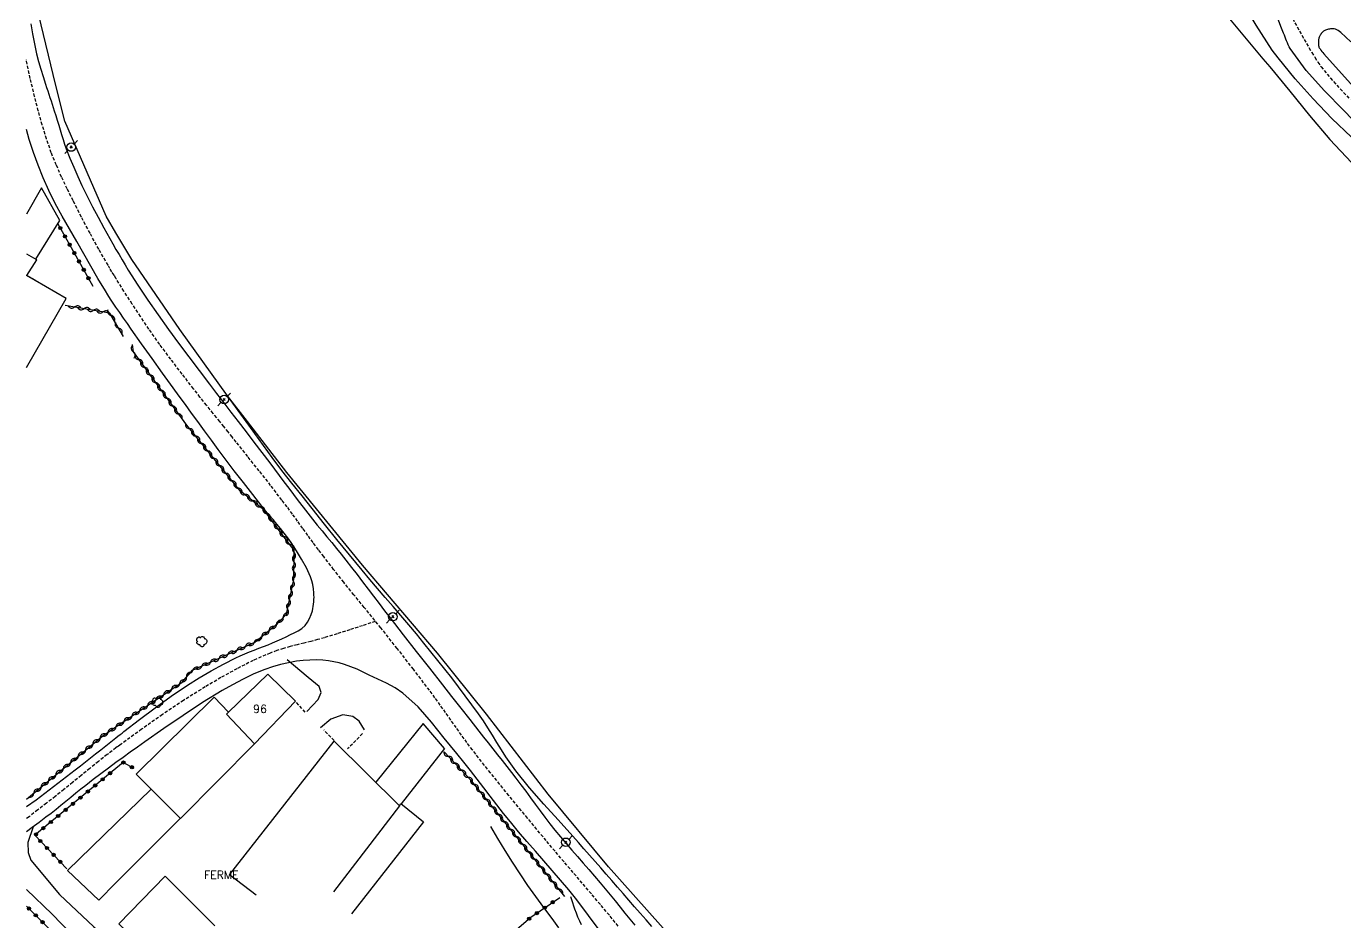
# Model space of a CAD drawing. Header units: millimetres. Extents: x 137000 to 138002, y 152999 to 154002.
# Drawn here: x 137000 to 137205.9, y 153592.9 to 153732.7 of the extents above; entities that cross this region are included whole.
import ezdxf
from ezdxf.enums import TextEntityAlignment as Align

# ---------------------------------------------------------------- set-up
doc = ezdxf.new("R2010")
doc.units = ezdxf.units.MM
doc.linetypes.add('DASHED', pattern=[0.75, 0.5, -0.25])
doc.layers.get('0').update_dxf_attribs({"linetype": 'CONTINUOUS'})
for name, color, linetype in [('W0001', 6, 'DASHED'), ('W0008', 7, 'CONTINUOUS'), ('W0017', 7, 'CONTINUOUS'), ('W0101', 7, 'CONTINUOUS'), ('W0104', 1, 'CONTINUOUS'), ('W0112', 1, 'DASHED'), ('W0211', 2, 'CONTINUOUS'), ('W0214', 2, 'CONTINUOUS'), ('W0300', 7, 'CONTINUOUS'), ('W0310', 3, 'CONTINUOUS'), ('W0323', 7, 'CONTINUOUS'), ('W0330', 7, 'CONTINUOUS'), ('W0473', 7, 'CONTINUOUS'), ('W0984', 7, 'CONTINUOUS'), ('W0991', 7, 'CONTINUOUS')]:
    doc.layers.add(name, color=color, linetype=linetype)
doc.styles.get("Standard").update_dxf_attribs({"font": 'romans.shx', "width": 0.85})

# ---------------------------------------------------------------- blocks, each defined once
blk = doc.blocks.new('T473')
for p, q in [((-0.166667, 0.166667), (0.166667, -0.166667)), ((-0.166667, -0.166667), (0.166667, 0.166667)), ((0.500001, 0.500001), (1.000002, 1.000002)), ((-1.000002, -1.000002), (-0.500001, -0.500001))]:
    blk.add_line(p, q)
blk.add_ellipse((0, 0), major_axis=(0.471405, 0.471405), ratio=1, start_param=5.4977871438, end_param=11.780972451)
blk = doc.blocks.new('T300')
for p, q in [((-0.8, 0.51), (-0.86, 0.34)), ((-0.86, 0.34), (-0.86, 0.17)), ((-0.86, 0.17), (-0.74, 0.06)), ((-0.69, 0.63), (-0.8, 0.51)), ((-0.8, -0.06), (-0.74, 0.06)), ((-0.74, 0.06), (-0.69, 0.11)), ((-0.57, 0.69), (-0.69, 0.63)), ((-0.46, 0.69), (-0.57, 0.69)), ((-0.29, 0.63), (-0.46, 0.69)), ((-0.29, 0.63), (-0.17, 0.74)), ((-0.23, 0.57), (-0.29, 0.63)), ((-0.17, 0.74), (-0.06, 0.8)), ((-0.06, 0.8), (0.06, 0.8)), ((0.06, 0.8), (0.23, 0.74)), ((0.23, 0.74), (0.34, 0.63)), ((0.34, 0.63), (0.4, 0.51)), ((0.46, 0.46), (0.34, 0.46)), ((0.4, 0.51), (0.4, 0.46)), ((0.57, 0.4), (0.46, 0.46)), ((0.57, 0.4), (0.69, 0.29)), ((0.69, 0.29), (0.74, 0.17)), ((0.74, 0.06), (0.69, -0.17)), ((0.74, 0.17), (0.74, 0.06)), ((-0.8, -0.17), (-0.8, -0.06)), ((-0.8, -0.23), (-0.8, -0.17)), ((-0.74, -0.34), (-0.8, -0.23)), ((-0.69, -0.4), (-0.74, -0.34)), ((-0.51, -0.46), (-0.69, -0.4)), ((-0.4, -0.46), (-0.51, -0.46)), ((-0.4, -0.46), (-0.34, -0.46)), ((-0.34, -0.46), (-0.34, -0.4)), ((-0.34, -0.51), (-0.34, -0.46)), ((-0.29, -0.63), (-0.34, -0.51)), ((-0.17, -0.74), (-0.29, -0.63)), ((-0.06, -0.8), (-0.17, -0.74)), ((0.06, -0.8), (-0.06, -0.8)), ((0.17, -0.74), (0.06, -0.8)), ((0.23, -0.69), (0.17, -0.74)), ((0.29, -0.46), (0.23, -0.46)), ((0.29, -0.63), (0.23, -0.69)), ((0.46, -0.4), (0.29, -0.46)), ((0.34, -0.51), (0.29, -0.63)), ((0.34, -0.51), (0.34, -0.46)), ((0.57, -0.34), (0.46, -0.4)), ((0.63, -0.29), (0.57, -0.34)), ((0.69, -0.17), (0.63, -0.29))]:
    blk.add_line(p, q)
blk = doc.blocks.new('t310o')
at = {"color": 0, "linetype": 'Continuous'}
for centre, start, end in [((-0.5, 0.38), 216.8699, 323.1304), ((0.5, -0.37), 36.8699, 143.1303)]:
    blk.add_arc(centre, 0.625, start, end, dxfattribs=at)
blk = doc.blocks.new('t323o')
at = {"color": 0, "linetype": 'Continuous'}
for radius in [0.25, 0.15]:
    blk.add_circle((0, 0), radius, dxfattribs=at)

msp = doc.modelspace()

# ---------------------------------------------------------------- linework, layer by layer
at = {"layer": 'W0001'}
for points in [[(137194.38, 153740.27), (137195.14, 153738.85), (137195.9, 153737.44), (137196.67, 153736.02), (137197.44, 153734.61), (137198.16, 153733.31), (137198.87, 153732), (137199.6, 153730.7), (137200.35, 153729.41), (137200.8, 153728.65), (137201.25, 153727.9), (137201.73, 153727.15), (137202.24, 153726.43), (137203.69, 153724.66), (137205.22, 153722.96), (137206.8, 153721.3)], [(137014, 153693.36), (137013.69, 153693.88), (137013.37, 153694.39), (137013.06, 153694.91), (137012.76, 153695.43), (137011.32, 153697.91), (137009.94, 153700.42), (137008.59, 153702.95), (137007.3, 153705.5), (137006.39, 153707.34), (137005.5, 153709.2), (137004.67, 153711.08), (137003.9, 153712.98), (137003.15, 153715.15), (137002.47, 153717.34), (137001.86, 153719.55), (137001.29, 153721.76), (137000.61, 153724.61), (137000, 153727.47), (137000, 153727.49)], [(137030.2, 153671), (137029.17, 153672.27), (137028.14, 153673.55), (137027.12, 153674.83), (137026.11, 153676.12), (137024.33, 153678.42), (137022.57, 153680.73), (137020.83, 153683.06), (137019.15, 153685.43), (137017.82, 153687.39), (137016.52, 153689.36), (137015.24, 153691.35), (137014, 153693.36)], [(137052.78, 153641.96), (137051.17, 153643.92), (137049.58, 153645.89), (137048, 153647.88), (137046.45, 153649.89), (137045.61, 153650.98), (137044.79, 153652.09), (137043.98, 153653.2), (137043.18, 153654.31), (137042.37, 153655.43), (137041.56, 153656.54), (137040.74, 153657.65), (137039.91, 153658.74), (137038.16, 153661.02), (137036.37, 153663.28), (137034.58, 153665.53), (137032.79, 153667.78), (137032.15, 153668.59), (137031.5, 153669.39), (137030.85, 153670.2), (137030.2, 153671)], [(137092.46, 153592.18), (137091.07, 153593.86), (137089.66, 153595.54), (137088.25, 153597.2), (137086.83, 153598.87), (137085.41, 153600.53), (137083.99, 153602.19), (137082.58, 153603.86), (137081.18, 153605.54), (137078.27, 153609.05), (137075.37, 153612.57), (137072.5, 153616.11), (137069.68, 153619.7), (137068.82, 153620.85), (137067.97, 153622.01), (137067.14, 153623.18), (137066.31, 153624.35), (137065.49, 153625.53), (137064.66, 153626.7), (137063.82, 153627.86), (137062.96, 153629.01), (137060.47, 153632.29), (137057.94, 153635.54), (137055.38, 153638.76), (137052.78, 153641.96)], [(137054.5, 153639.77), (137052.52, 153639.11), (137050.54, 153638.47), (137048.55, 153637.84), (137046.56, 153637.23), (137045.5, 153636.93), (137044.43, 153636.65), (137043.36, 153636.38), (137042.29, 153636.12), (137041.22, 153635.85), (137040.16, 153635.55), (137039.11, 153635.21), (137038.07, 153634.83), (137035.44, 153633.68), (137032.88, 153632.39), (137030.39, 153630.99), (137027.92, 153629.54), (137024.55, 153627.43), (137021.25, 153625.22), (137018, 153622.93), (137014.79, 153620.6), (137014.59, 153620.45), (137014.39, 153620.31), (137014.2, 153620.16), (137014, 153620.01)], [(137014, 153620.01), (137012.62, 153618.96), (137011.26, 153617.88), (137009.91, 153616.79), (137008.56, 153615.7), (137007.22, 153614.6), (137005.87, 153613.5), (137004.51, 153612.43), (137003.13, 153611.37), (137001.78, 153610.32), (137000.42, 153609.25), (137000, 153608.95)]]:
    msp.add_lwpolyline(points, dxfattribs=at)
at = {"layer": 'W0008'}
for points in [[(137000.72, 153733.12), (137000.98, 153731.56), (137001.26, 153730.01), (137001.59, 153728.47), (137001.9, 153727.27), (137002.25, 153726.07), (137002.62, 153724.89), (137002.99, 153723.71), (137003.16, 153723.18), (137003.33, 153722.66), (137003.5, 153722.14), (137003.67, 153721.62), (137003.85, 153721.11), (137004.02, 153720.59), (137004.19, 153720.07), (137004.36, 153719.55), (137004.6, 153718.8), (137004.82, 153718.06), (137005.05, 153717.31), (137005.27, 153716.57), (137005.49, 153715.82), (137005.73, 153715.08), (137005.97, 153714.34), (137006.24, 153713.61), (137006.79, 153712.15), (137007.39, 153710.72), (137008.02, 153709.29), (137008.67, 153707.88), (137009.49, 153706.21), (137010.34, 153704.55), (137011.22, 153702.91), (137012.11, 153701.28), (137012.58, 153700.43), (137013.05, 153699.58), (137013.52, 153698.74), (137014, 153697.9)], [(137208.66, 153716.62), (137205.73, 153719.65), (137202.76, 153722.67), (137199.91, 153725.84), (137197.41, 153729.28), (137197.25, 153729.56), (137197.1, 153729.86), (137196.97, 153730.15), (137196.85, 153730.46), (137196.74, 153730.76), (137196.63, 153731.07), (137196.51, 153731.37), (137196.39, 153731.67), (137195.97, 153732.7), (137195.57, 153733.73)], [(137206.88, 153730.31), (137205.31, 153731.79), (137205.12, 153731.93), (137204.93, 153732.07), (137204.72, 153732.2), (137204.49, 153732.29), (137204.29, 153732.33), (137204.09, 153732.35), (137203.89, 153732.35), (137203.7, 153732.33), (137203.53, 153732.32), (137203.38, 153732.29), (137203.22, 153732.25), (137203.07, 153732.21), (137202.94, 153732.16), (137202.83, 153732.1), (137202.71, 153732.03), (137202.6, 153731.96), (137202.51, 153731.88), (137202.42, 153731.79), (137202.33, 153731.7), (137202.25, 153731.6), (137202.18, 153731.49), (137202.11, 153731.38), (137202.04, 153731.27), (137201.99, 153731.15), (137201.94, 153731.03), (137201.91, 153730.91), (137201.88, 153730.79), (137201.86, 153730.67), (137201.85, 153730.56), (137201.85, 153730.45), (137201.85, 153730.35), (137201.85, 153730.24), (137201.85, 153730.08), (137201.84, 153729.93), (137201.84, 153729.77), (137201.87, 153729.61), (137201.91, 153729.5), (137201.96, 153729.4), (137202.02, 153729.3), (137202.09, 153729.21), (137202.22, 153729.01), (137202.37, 153728.82), (137202.52, 153728.64), (137202.67, 153728.45)], [(137212.95, 153717.05), (137202.67, 153728.45)], [(137014, 153688.89), (137013.58, 153689.51), (137013.16, 153690.14), (137012.75, 153690.78), (137012.35, 153691.42), (137011.18, 153693.33), (137010.06, 153695.26), (137008.97, 153697.21), (137007.87, 153699.15), (137006.75, 153701.12), (137005.61, 153703.08), (137004.51, 153705.06), (137003.51, 153707.09), (137002.64, 153709.05), (137001.85, 153711.04), (137001.12, 153713.05), (137000.45, 153715.08), (137000, 153716.61)], [(137014, 153697.9), (137014.47, 153697.08), (137014.95, 153696.27), (137015.43, 153695.47), (137015.92, 153694.67), (137017.43, 153692.31), (137018.99, 153689.98), (137020.58, 153687.68), (137022.19, 153685.39), (137023.76, 153683.23), (137025.36, 153681.1), (137026.98, 153678.97), (137028.6, 153676.85), (137029.71, 153675.39), (137030.83, 153673.92), (137031.95, 153672.46), (137033.07, 153671)], [(137026.76, 153671), (137025.8, 153672.32), (137024.84, 153673.64), (137023.88, 153674.97), (137022.93, 153676.29), (137021.28, 153678.57), (137019.63, 153680.85), (137018, 153683.14), (137016.38, 153685.44), (137015.78, 153686.3), (137015.19, 153687.16), (137014.59, 153688.02), (137014, 153688.89)], [(137014, 153621.61), (137014.31, 153621.85), (137014.63, 153622.09), (137014.94, 153622.33), (137015.25, 153622.57), (137017.69, 153624.43), (137020.13, 153626.29), (137022.61, 153628.1), (137025.16, 153629.82), (137027, 153630.96), (137028.87, 153632.06), (137030.78, 153633.09), (137032.72, 153634.07), (137033.42, 153634.4), (137034.14, 153634.71), (137034.86, 153635), (137035.58, 153635.29), (137036.31, 153635.57), (137037.03, 153635.85), (137037.75, 153636.14), (137038.47, 153636.44), (137039.17, 153636.74), (137039.88, 153637.04), (137040.58, 153637.36), (137041.26, 153637.71), (137041.85, 153638.01), (137042.45, 153638.31), (137043.04, 153638.67), (137043.54, 153639.13), (137043.94, 153639.65), (137044.25, 153640.23), (137044.48, 153640.83), (137044.67, 153641.44), (137044.75, 153641.79), (137044.82, 153642.13), (137044.87, 153642.49), (137044.9, 153642.84), (137044.92, 153643.19), (137044.93, 153643.55), (137044.92, 153643.9), (137044.9, 153644.26), (137044.84, 153644.89), (137044.73, 153645.52), (137044.57, 153646.14), (137044.36, 153646.75), (137043.74, 153648.16), (137043, 153649.51), (137042.19, 153650.81), (137041.35, 153652.08), (137040.82, 153652.83), (137040.27, 153653.56), (137039.7, 153654.27), (137039.12, 153654.97), (137038.54, 153655.67), (137037.95, 153656.36), (137037.37, 153657.07), (137036.8, 153657.77), (137035.35, 153659.62), (137033.91, 153661.46), (137032.48, 153663.32), (137031.07, 153665.18), (137029.98, 153666.63), (137028.9, 153668.08), (137027.83, 153669.54), (137026.76, 153671)], [(137033.07, 153671), (137034.31, 153669.39), (137035.55, 153667.78), (137036.79, 153666.16), (137038.02, 153664.55), (137038.76, 153663.56), (137039.5, 153662.57), (137040.24, 153661.58), (137040.98, 153660.59), (137041.72, 153659.6), (137042.47, 153658.62), (137043.22, 153657.64), (137043.98, 153656.66), (137044.71, 153655.74), (137045.45, 153654.82), (137046.19, 153653.91), (137046.94, 153652.99), (137047.69, 153652.08), (137048.43, 153651.17), (137049.18, 153650.26), (137049.91, 153649.33), (137050.79, 153648.22), (137051.66, 153647.09), (137052.52, 153645.96), (137053.38, 153644.83), (137054.24, 153643.7), (137055.1, 153642.57), (137055.96, 153641.44), (137056.83, 153640.32), (137058.87, 153637.7), (137060.91, 153635.08), (137062.96, 153632.47), (137065.01, 153629.86), (137066.42, 153628.05), (137067.84, 153626.24), (137069.25, 153624.43), (137070.67, 153622.62), (137071.4, 153621.7), (137072.12, 153620.78), (137072.85, 153619.87), (137073.58, 153618.95), (137074.31, 153618.03), (137075.04, 153617.11), (137075.76, 153616.19), (137076.48, 153615.27), (137077.24, 153614.26), (137078, 153613.24), (137078.75, 153612.22), (137079.5, 153611.2), (137080.25, 153610.18), (137081.01, 153609.17), (137081.78, 153608.17), (137082.57, 153607.17), (137083.43, 153606.12), (137084.3, 153605.09), (137085.19, 153604.06), (137086.08, 153603.04), (137086.98, 153602.02), (137087.87, 153601.01), (137088.76, 153599.98), (137089.64, 153598.95), (137090.42, 153598), (137091.19, 153597.06), (137091.96, 153596.11), (137092.73, 153595.15), (137093.49, 153594.2), (137094.26, 153593.25), (137095.04, 153592.3)], [(137086, 153596.26), (137084.74, 153597.82), (137083.45, 153599.35), (137082.14, 153600.87), (137080.82, 153602.37), (137079.51, 153603.88), (137078.19, 153605.39), (137076.89, 153606.91), (137075.61, 153608.45), (137074.55, 153609.77), (137073.5, 153611.1), (137072.47, 153612.45), (137071.44, 153613.79), (137070.41, 153615.14), (137069.37, 153616.48), (137068.31, 153617.81), (137067.23, 153619.12), (137065.26, 153621.56), (137063.29, 153624.03), (137061.18, 153626.42), (137058.83, 153628.55), (137057.59, 153629.4), (137056.27, 153630.11), (137054.91, 153630.74), (137053.57, 153631.37), (137052.62, 153631.83), (137051.66, 153632.29), (137050.68, 153632.7), (137049.68, 153633.06), (137048.85, 153633.29), (137048.02, 153633.47), (137047.18, 153633.61), (137046.33, 153633.7), (137045.29, 153633.75), (137044.26, 153633.73), (137043.22, 153633.66), (137042.19, 153633.54), (137040.93, 153633.32), (137039.68, 153633.04), (137038.45, 153632.69), (137037.24, 153632.27), (137035.52, 153631.57), (137033.85, 153630.76), (137032.22, 153629.88), (137030.61, 153628.97), (137027.5, 153627.09), (137024.47, 153625.09), (137021.47, 153623.03), (137018.5, 153620.95), (137017.37, 153620.15), (137016.24, 153619.35), (137015.12, 153618.53), (137014, 153617.72)], [(137000, 153610.85), (137001.53, 153611.92), (137003.58, 153613.44), (137005.61, 153615.01), (137007.63, 153616.57), (137008.43, 153617.19), (137009.23, 153617.82), (137010.02, 153618.45), (137010.82, 153619.08), (137011.61, 153619.72), (137012.4, 153620.35), (137013.2, 153620.98), (137014, 153621.61)], [(137014, 153617.72), (137012.82, 153616.84), (137011.64, 153615.95), (137010.46, 153615.06), (137009.29, 153614.16), (137008.5, 153613.55), (137007.72, 153612.92), (137006.95, 153612.29), (137006.18, 153611.65), (137005.41, 153611.02), (137004.64, 153610.39), (137003.85, 153609.77), (137003.06, 153609.17), (137002, 153608.36), (137000.93, 153607.56), (137000, 153606.92)], [(137093.11, 153586.72), (137086, 153596.26)]]:
    msp.add_lwpolyline(points, dxfattribs=at)
at = {"layer": 'W0017'}
for points in [[(137043.82, 153625.68), (137045.56, 153627.58), (137046.04, 153628.68), (137045.72, 153629.63), (137044.01, 153631.03), (137040.74, 153633.79)], [(137052.84, 153622.83), (137051.96, 153624.21), (137050.98, 153624.92), (137049.42, 153625.18), (137047.55, 153624.51), (137045.95, 153623.15)], [(137001.08, 153607.68), (137000.21, 153605.22), (137000.27, 153603.68), (137000.69, 153602.5), (137005.16, 153597.11), (137010.53, 153592.05), (137014, 153589.08)], [(137009.99, 153587.87), (137004.01, 153594.04), (137000, 153597.89)]]:
    msp.add_lwpolyline(points, dxfattribs=at)
at = {"layer": 'W0101'}
for points in [[(137005.21, 153702.41), (137002.38, 153707.52)], [(137037.73, 153631.54), (137031.54, 153625.56), (137031.55, 153625.58)], [(137037.73, 153631.54), (137042.03, 153627.29), (137035.61, 153620.65)], [(137031.54, 153625.56), (137031.25, 153625.28), (137035.61, 153620.65)]]:
    msp.add_lwpolyline(points, dxfattribs=at)
at = {"layer": 'W0104'}
for points in [[(137002.38, 153707.52), (137000, 153703.4)], [(137000, 153679.44), (137006.2, 153690.2), (137001.37, 153693.04), (137001.37, 153693.06), (137000.08, 153693.83), (137001.61, 153696.27), (137001.5, 153696.39), (137005.21, 153702.41)], [(137000, 153697.19), (137001.5, 153696.39)], [(137001.37, 153693.04), (137000, 153693.79)], [(137031.55, 153625.58), (137029.33, 153627.94), (137017.15, 153615.9)], [(137061.98, 153623.85), (137054.59, 153614.64)], [(137065.3, 153619.91), (137061.98, 153623.85)], [(137035.61, 153620.65), (137024.1, 153608.97), (137024.1, 153609.05), (137014, 153598.91)], [(137035.92, 153597), (137031.74, 153600.17), (137048.09, 153621.07)], [(137048.09, 153621.07), (137058.29, 153610.98), (137058.47, 153611.35), (137062.02, 153608.47), (137050.81, 153594.07)], [(137065.3, 153619.91), (137058.57, 153611.27)], [(137014, 153608.21), (137019.51, 153613.56), (137017.15, 153615.9)], [(137019.51, 153613.56), (137024.1, 153608.97)], [(137058.29, 153610.98), (137047.99, 153597.52)], [(137014, 153598.91), (137011.3, 153596.21), (137006.45, 153600.86), (137014, 153608.21)], [(137029.46, 153592.24), (137021.67, 153599.95), (137014.46, 153592.52), (137021.12, 153586.1)]]:
    msp.add_lwpolyline(points, dxfattribs=at)
at = {"layer": 'W0112'}
for points in [[(137043.55, 153625.6), (137042.13, 153627.17)], [(137048.07, 153621.15), (137046.45, 153622.83)], [(137052.49, 153622.24), (137050.18, 153619.85)]]:
    msp.add_lwpolyline(points, dxfattribs=at)
at = {"layer": 'W0211'}
for points in [[(137187.93, 153733.89), (137188.98, 153732.65), (137190.03, 153731.4), (137191.07, 153730.15), (137192.11, 153728.9), (137193.16, 153727.65), (137194.21, 153726.4), (137197.34, 153722.63), (137200.44, 153718.82), (137203.61, 153715.07), (137206.97, 153711.49)], [(137097.7, 153592.13), (137096.8, 153593.15), (137095.9, 153594.18), (137095.01, 153595.2), (137094.12, 153596.23), (137093.22, 153597.25), (137092.33, 153598.28), (137091.46, 153599.28), (137090.58, 153600.27), (137089.71, 153601.27), (137088.84, 153602.27), (137087.96, 153603.26), (137087.09, 153604.26), (137086.22, 153605.26), (137085.34, 153606.25), (137083.09, 153608.76), (137080.81, 153611.25), (137078.57, 153613.79), (137076.45, 153616.42), (137075.67, 153617.5), (137074.92, 153618.61), (137074.2, 153619.73), (137073.5, 153620.87), (137072.81, 153622), (137072.1, 153623.14), (137071.38, 153624.25), (137070.62, 153625.35), (137068.56, 153628.17), (137066.44, 153630.94), (137064.28, 153633.68), (137062.1, 153636.39), (137060.92, 153637.84), (137059.72, 153639.26), (137058.51, 153640.68), (137057.29, 153642.1), (137056.07, 153643.51), (137054.86, 153644.92), (137053.65, 153646.34), (137052.45, 153647.77), (137050.48, 153650.16), (137048.52, 153652.56), (137046.57, 153654.97), (137044.63, 153657.39), (137043.06, 153659.38), (137041.49, 153661.36), (137039.93, 153663.36), (137038.39, 153665.36)], [(137072.48, 153607.76), (137073.59, 153605.87), (137074.72, 153604), (137075.89, 153602.15), (137077.08, 153600.32), (137078.29, 153598.54), (137079.53, 153596.79), (137080.79, 153595.06), (137082.07, 153593.34), (137083.13, 153591.9)]]:
    msp.add_lwpolyline(points, dxfattribs=at)
at = {"layer": 'W0214'}
msp.add_lwpolyline([(137086.73, 153592.37), (137086.43, 153592.97), (137086.16, 153593.58), (137085.91, 153594.21), (137085.67, 153594.83), (137085.5, 153595.31), (137085.34, 153595.79), (137085.2, 153596.27), (137085.06, 153596.76)], dxfattribs=at)
at = {"layer": 'W0300'}
msp.add_lwpolyline([(137206.97, 153715.42), (137203.93, 153718.34), (137201, 153721.39), (137198.19, 153724.54), (137195.52, 153727.81), (137194.6, 153729.04), (137193.74, 153730.31), (137192.91, 153731.6), (137192.11, 153732.91), (137191.32, 153734.22), (137190.5, 153735.51), (137189.64, 153736.79), (137188.73, 153738.02), (137187.1, 153740.01), (137185.39, 153741.93), (137183.63, 153743.8), (137181.86, 153745.66), (137181.65, 153745.88), (137181.44, 153746.09), (137181.23, 153746.3), (137181.02, 153746.5)], dxfattribs=at)
at = {"layer": 'W0310'}
for points in [[(137014, 153686.32), (137013.04, 153687.94), (137006.06, 153689.15)], [(137015.19, 153684.3), (137014, 153686.32)], [(137024.64, 153671), (137016.71, 153681.88), (137016.56, 153683.05)], [(137014, 153623.3), (137024.33, 153630.3), (137025.95, 153632.14), (137035.71, 153636.54), (137039.25, 153639.44), (137040.65, 153640.92), (137041.78, 153646.33), (137041.82, 153650.92), (137040.57, 153652.54), (137037.16, 153657.14), (137033.39, 153660.2), (137025.06, 153670.42), (137024.64, 153671)], [(137000, 153611.98), (137011.93, 153621.9), (137014, 153623.3)], [(137084.11, 153596.78), (137069.54, 153614.87), (137065.25, 153619.41)]]:
    msp.add_lwpolyline(points, dxfattribs=at)
at = {"layer": 'W0323'}
for points in [[(137010.43, 153692.08), (137004.91, 153701.93)], [(137014, 153616.82), (137001.31, 153606.36), (137006.34, 153601.14)], [(137016.84, 153616.78), (137015.12, 153617.75), (137014, 153616.82)], [(137062.4, 153579.88), (137073.94, 153589.38), (137078.82, 153593.58), (137083.33, 153596.66)], [(137000, 153585.32), (137004.95, 153590.36), (137000, 153595.31)]]:
    msp.add_lwpolyline(points, dxfattribs=at)
at = {"layer": 'W0330'}
for points in [[(137014, 153700.49), (137012.47, 153703.1), (137005.99, 153717.92), (137004.54, 153723.68), (137001.95, 153734.51), (137000, 153744.12)], [(137034.33, 153671), (137031.44, 153674.99), (137023.99, 153685.37), (137016.45, 153696.34), (137014, 153700.49)], [(137034.53, 153671), (137031.44, 153674.99)], [(137038.39, 153665.39), (137034.33, 153671)], [(137140.01, 153546.57), (137136.79, 153550.11), (137125.04, 153563.55), (137115.64, 153574.17), (137105.48, 153585.15), (137090.94, 153601.43), (137081.53, 153612.79), (137071.86, 153625.27), (137064.22, 153634.8), (137052.49, 153648.56), (137040.68, 153663.05), (137034.53, 153671)]]:
    msp.add_lwpolyline(points, dxfattribs=at)

# ---------------------------------------------------------------- block references
at = {"layer": 'W0300'}
for p in [(137027.45, 153636.6), (137020.55, 153627.1)]:
    msp.add_blockref('T300', p, dxfattribs=at)
at = {"layer": 'W0310'}
for p, rotation in [((137007.54, 153688.9), 170.1508195046125), ((137009.01, 153688.64), 170.1508195046125), ((137010.49, 153688.38), 170.1508195046125), ((137011.97, 153688.13), 170.1508195046125), ((137013.25, 153687.58), 120.6407377133624), ((137014.43, 153685.59), 120.640737713671), ((137016.7, 153681.91), 97.05876455815978), ((137017.57, 153680.7), 126.105492873921), ((137018.45, 153679.48), 126.105492873921), ((137019.34, 153678.27), 126.105492873921), ((137020.22, 153677.06), 126.105492873921), ((137021.1, 153675.85), 126.105492873921), ((137021.99, 153674.64), 126.105492873921), ((137022.87, 153673.42), 126.105492873921), ((137023.75, 153672.21), 126.105492873921), ((137025.49, 153669.9), 129.1927547738854), ((137026.44, 153668.74), 129.1927547738854), ((137027.38, 153667.57), 129.1927547738854), ((137028.33, 153666.41), 129.1927547738854), ((137029.28, 153665.25), 129.1927547738854), ((137030.23, 153664.08), 129.1927547738854), ((137031.17, 153662.92), 129.1927547738854), ((137032.12, 153661.76), 129.1927547738854), ((137033.07, 153660.6), 129.1927547738854), ((137034.16, 153659.58), 140.897548465563), ((137035.33, 153658.63), 140.897548465563), ((137036.49, 153657.69), 140.897548465563), ((137037.54, 153656.63), 126.6059281721995), ((137038.43, 153655.43), 126.6059281721995), ((137039.33, 153654.22), 126.6059281721995), ((137040.22, 153653.02), 126.6059281721995), ((137041.13, 153651.82), 127.5139579701817), ((137041.82, 153650.56), 89.47528227985482), ((137041.8, 153649.06), 89.47528227985482), ((137041.79, 153647.56), 89.47528227985482), ((137041.42, 153644.59), 78.2249519497244), ((137041.72, 153646.06), 78.2249519497244), ((137041.11, 153643.13), 78.2249519497244), ((137040.14, 153640.38), 46.65364493396687), ((137040.8, 153641.66), 78.2249519497244), ((137037.93, 153638.35), 39.34575353450573), ((137039.09, 153639.31), 39.34575353450573), ((137035.59, 153636.48), 24.27826831596435), ((137036.77, 153637.4), 39.34575353450573), ((137031.49, 153634.63), 24.27826831596435), ((137032.86, 153635.25), 24.27826831596435), ((137034.22, 153635.87), 24.27826831596435), ((137027.39, 153632.78), 24.27826831596435), ((137028.76, 153633.4), 24.27826831596435), ((137030.12, 153634.01), 24.27826831596435), ((137025.01, 153631.07), 48.33929523255656), ((137026.02, 153632.16), 24.27826831596435), ((137021.45, 153628.35), 34.14861078998619), ((137022.69, 153629.19), 34.14861078998619), ((137023.93, 153630.04), 34.14861078998619), ((137018.97, 153626.67), 34.14861078998619), ((137020.21, 153627.51), 34.14861078998619), ((137015.24, 153624.14), 34.14861078998619), ((137016.48, 153624.98), 34.14861078998619), ((137017.72, 153625.83), 34.14861078998619), ((137012.75, 153622.45), 34.14861078965435), ((137013.99, 153623.29), 34.14861078965435), ((137010.38, 153620.61), 39.72916793213652), ((137011.54, 153621.57), 39.72916793213652), ((137006.92, 153617.73), 39.72916793213652), ((137008.08, 153618.69), 39.72916793213652), ((137009.23, 153619.65), 39.72916793213652), ((137065.92, 153618.7), 133.3263752446172), ((137066.95, 153617.61), 133.3263752446172), ((137004.61, 153615.82), 39.72916793213652), ((137005.77, 153616.77), 39.72916793213652), ((137067.98, 153616.52), 133.3263752446172), ((137002.31, 153613.9), 39.72916793213652), ((137003.46, 153614.86), 39.72916793213652), ((137069.01, 153615.42), 133.3263752446172), ((137070, 153614.3), 128.8604695682702), ((137001.15, 153612.94), 39.72916793213652), ((137070.94, 153613.13), 128.8604695682702), ((137071.88, 153611.96), 128.8604695682702), ((137072.82, 153610.79), 128.8604695682702), ((137073.76, 153609.62), 128.8604695682702), ((137074.7, 153608.46), 128.8604695682702), ((137075.64, 153607.29), 128.8604695682702), ((137076.58, 153606.12), 128.8604695682702), ((137077.53, 153604.95), 128.8604695682702), ((137078.47, 153603.78), 128.8604695682702), ((137079.41, 153602.62), 128.8604695682702), ((137080.35, 153601.45), 128.8604695682702), ((137081.29, 153600.28), 128.8604695682702), ((137082.23, 153599.11), 128.8604695682702), ((137083.17, 153597.94), 128.8604695682702)]:
    msp.add_blockref('t310o', p, dxfattribs=dict(at, rotation=rotation))
at = {"layer": 'W0323'}
for p, rotation in [((137005.3, 153701.24), 119.2778697633939), ((137006.03, 153699.93), 119.2778697633939), ((137006.77, 153698.62), 119.2778697633939), ((137007.5, 153697.31), 119.2778697633939), ((137008.23, 153696.01), 119.2778697633939), ((137008.97, 153694.7), 119.2778697633939), ((137009.7, 153693.39), 119.2778697633939), ((137015.16, 153617.73), 150.4966130716961), ((137016.47, 153616.99), 150.4966130716961), ((137010.76, 153614.15), 219.5281247587525), ((137011.92, 153615.11), 219.5281247587525), ((137013.08, 153616.06), 219.5281247587525), ((137008.45, 153612.24), 219.5281247587525), ((137009.61, 153613.2), 219.5281247587525), ((137006.14, 153610.33), 219.5281247587525), ((137007.29, 153611.29), 219.5281247587525), ((137003.82, 153608.43), 219.5281247587525), ((137004.98, 153609.38), 219.5281247587525), ((137001.51, 153606.52), 219.5281247587525), ((137002.66, 153607.47), 219.5281247587525), ((137002.18, 153605.46), 313.9268777271143), ((137003.22, 153604.38), 313.9268777271143), ((137004.26, 153603.3), 313.9268777271143), ((137005.3, 153602.22), 313.9268777271143), ((137082.22, 153595.9), 34.29790349950022), ((137000.41, 153594.91), 134.9782870019722), ((137001.47, 153593.85), 134.9782870019722), ((137079.74, 153594.21), 34.29790349950022), ((137080.98, 153595.06), 34.29790349950022), ((137002.53, 153592.79), 134.9782870019722), ((137078.53, 153593.33), 40.74408997385846)]:
    msp.add_blockref('t323o', p, dxfattribs=dict(at, rotation=rotation))
at = {"layer": 'W0473'}
for p in [(137007.01, 153713.88), (137030.9, 153674.45), (137057.24, 153640.51), (137084.27, 153605.27)]:
    msp.add_blockref('T473', p, dxfattribs=at)

# ---------------------------------------------------------------- texts
at = {"layer": 'W0984'}
msp.add_text('FERME   ', height=1.25, dxfattribs=at).set_placement((137031.74, 153600.17), align=Align.MIDDLE_CENTER)
at = {"layer": 'W0991'}
msp.add_text('96', height=1.25, dxfattribs=at).set_placement((137036.49, 153626.1), align=Align.MIDDLE_CENTER)

doc.saveas('drawing.dxf')
